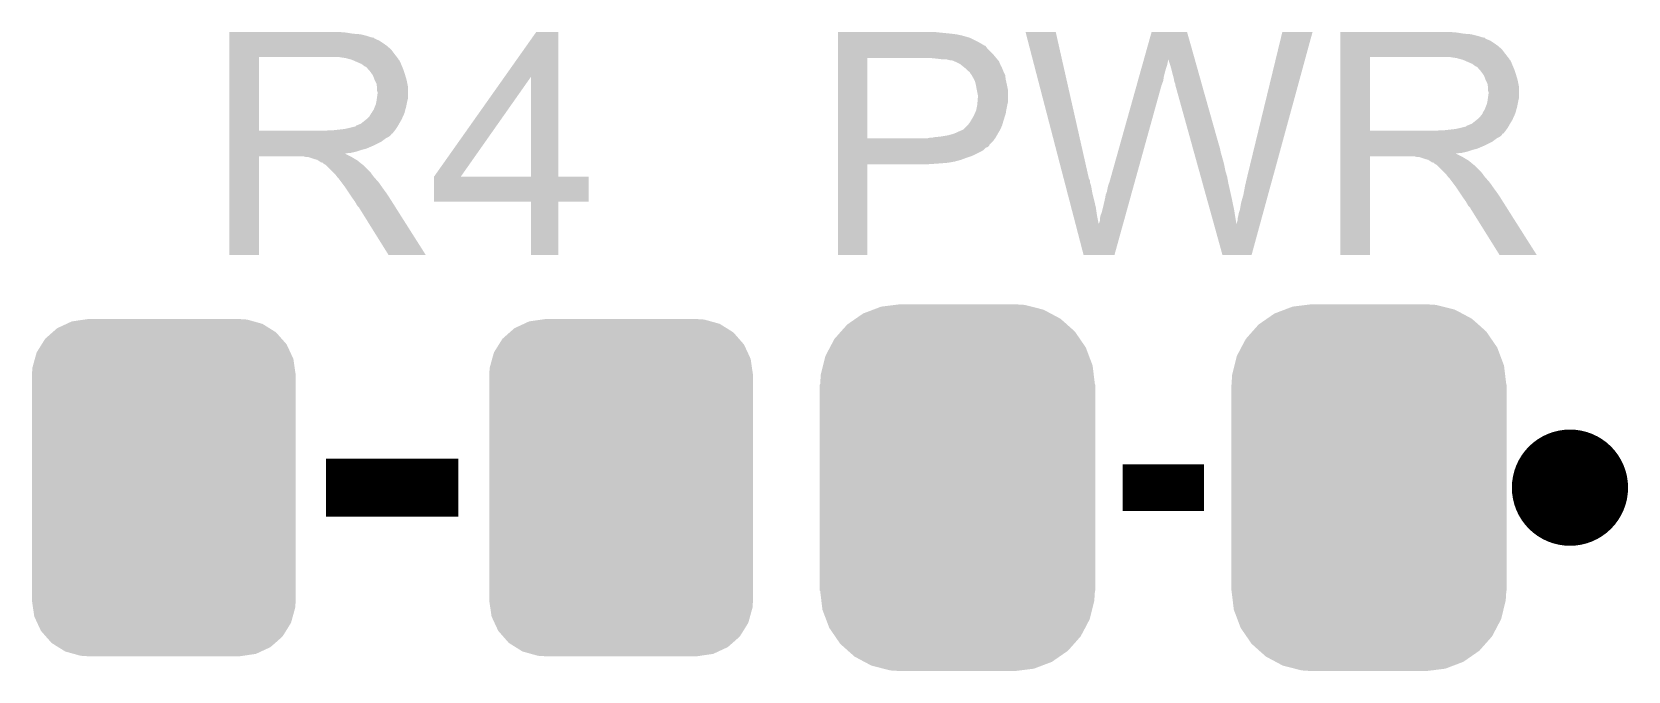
# Model space of a CAD drawing. Extents: x -0.05 to 0.95, y -0.15 to 2.1.
# Drawn here: x 0.4986 to 0.7733, y 0.0685 to 0.1784 of the extents above; entities that cross this region are included whole.
import ezdxf

# ---------------------------------------------------------------- set-up
doc = ezdxf.new("R2010")
doc.units = 0
doc.layers.get('0').update_dxf_attribs({"linetype": 'CONTINUOUS'})
doc.layers.add('BOOST_CLICK_V100A_GTO', color=14, linetype='CONTINUOUS')
doc.layers.add('BOOST_CLICK_V100A_GTS', color=12, linetype='CONTINUOUS')

# ---------------------------------------------------------------- blocks, each defined once
blk = doc.blocks.new('CUSTOM_76')
for points in [[(-0.01625, 0.02996), (-0.01451, 0.03062), (0.01604, 0.02996), (0.01479, 0.03062)], [(-0.01451, 0.03062), (-0.01315, 0.03114), (0.01479, 0.03062), (0.01274, 0.03114)], [(-0.01315, 0.03114), (-0.01076, 0.03144), (0.01274, 0.03114), (0.01157, 0.03144)], [(-0.01076, 0.03144), (-0.00985, 0.03155), (0.01157, 0.03144), (0.00985, 0.03155)], [(-0.02007, 0.02685), (-0.01898, 0.02807), (0.0202, 0.02685), (0.01884, 0.02807)], [(-0.01898, 0.02807), (-0.01755, 0.02906), (0.01884, 0.02807), (0.01772, 0.02906)], [(-0.01755, 0.02906), (-0.01625, 0.02996), (0.01772, 0.02906), (0.01604, 0.02996)], [(-0.02197, 0.02411), (-0.02119, 0.02558), (0.02208, 0.02411), (0.02107, 0.02558)], [(-0.02119, 0.02558), (-0.02007, 0.02685), (0.02107, 0.02558), (0.0202, 0.02685)], [(-0.02315, 0.021), (-0.02274, 0.02264), (0.02325, 0.021), (0.02263, 0.02264)], [(-0.02274, 0.02264), (-0.02197, 0.02411), (0.02263, 0.02264), (0.02208, 0.02411)], [(-0.02365, 0.0177), (-0.02354, 0.01942), (0.02365, 0.0177), (0.02344, 0.01942)], [(-0.02354, 0.01942), (-0.02315, 0.021), (0.02344, 0.01942), (0.02325, 0.021)], [(-0.0237, -0.0177), (-0.0237, 0.0177), (0.0237, -0.0177), (0.0237, 0.0177)], [(-0.02344, -0.01942), (-0.02365, -0.0177), (0.02354, -0.01942), (0.02365, -0.0177)], [(-0.02325, -0.021), (-0.02344, -0.01942), (0.02315, -0.021), (0.02354, -0.01942)], [(-0.02263, -0.02264), (-0.02325, -0.021), (0.02274, -0.02264), (0.02315, -0.021)], [(-0.02208, -0.02411), (-0.02263, -0.02264), (0.02197, -0.02411), (0.02274, -0.02264)], [(-0.02107, -0.02558), (-0.02208, -0.02411), (0.02119, -0.02558), (0.02197, -0.02411)], [(-0.0202, -0.02685), (-0.02107, -0.02558), (0.02007, -0.02685), (0.02119, -0.02558)], [(-0.01884, -0.02807), (-0.0202, -0.02685), (0.01898, -0.02807), (0.02007, -0.02685)], [(-0.01772, -0.02906), (-0.01884, -0.02807), (0.01755, -0.02906), (0.01898, -0.02807)], [(-0.01604, -0.02996), (-0.01772, -0.02906), (0.01625, -0.02996), (0.01755, -0.02906)], [(-0.01479, -0.03062), (-0.01604, -0.02996), (0.01451, -0.03062), (0.01625, -0.02996)], [(-0.01274, -0.03114), (-0.01479, -0.03062), (0.01315, -0.03114), (0.01451, -0.03062)], [(-0.01157, -0.03144), (-0.01274, -0.03114), (0.01076, -0.03144), (0.01315, -0.03114)], [(-0.00985, -0.03155), (-0.01157, -0.03144), (0.00985, -0.03155), (0.01076, -0.03144)]]:
    blk.add_solid(points)
blk = doc.blocks.new('CUSTOM_83')
for points in [[(-0.01834, 0.02744), (-0.01674, 0.02818), (0.01816, 0.02744), (0.01697, 0.02818)], [(-0.01674, 0.02818), (-0.01584, 0.0286), (0.01697, 0.02818), (0.01547, 0.0286)], [(-0.01584, 0.0286), (-0.01362, 0.02892), (0.01547, 0.0286), (0.01431, 0.02892)], [(-0.01362, 0.02892), (-0.0131, 0.029), (0.01431, 0.02892), (0.0131, 0.029)], [(-0.02103, 0.02464), (-0.02042, 0.02561), (0.02114, 0.02464), (0.02029, 0.02561)], [(-0.02042, 0.02561), (-0.01917, 0.02672), (0.02029, 0.02561), (0.01931, 0.02672)], [(-0.01917, 0.02672), (-0.01834, 0.02744), (0.01931, 0.02672), (0.01816, 0.02744)], [(-0.02262, 0.02061), (-0.0222, 0.02214), (0.02252, 0.02061), (0.0223, 0.02214)], [(-0.0222, 0.02214), (-0.02188, 0.02327), (0.0223, 0.02214), (0.02178, 0.02327)], [(-0.02188, 0.02327), (-0.02103, 0.02464), (0.02178, 0.02327), (0.02114, 0.02464)], [(-0.0227, 0.0194), (-0.02262, 0.02061), (0.0227, 0.0194), (0.02252, 0.02061)], [(-0.0227, -0.0194), (-0.0227, 0.0194), (0.0227, -0.0194), (0.0227, 0.0194)], [(-0.02252, -0.02061), (-0.0227, -0.0194), (0.02262, -0.02061), (0.0227, -0.0194)], [(-0.0223, -0.02214), (-0.02252, -0.02061), (0.0222, -0.02214), (0.02262, -0.02061)], [(-0.02178, -0.02327), (-0.0223, -0.02214), (0.02188, -0.02327), (0.0222, -0.02214)], [(-0.02114, -0.02464), (-0.02178, -0.02327), (0.02103, -0.02464), (0.02188, -0.02327)], [(-0.02029, -0.02561), (-0.02114, -0.02464), (0.02042, -0.02561), (0.02103, -0.02464)], [(-0.01931, -0.02672), (-0.02029, -0.02561), (0.01917, -0.02672), (0.02042, -0.02561)], [(-0.01816, -0.02744), (-0.01931, -0.02672), (0.01834, -0.02744), (0.01917, -0.02672)], [(-0.01697, -0.02818), (-0.01816, -0.02744), (0.01674, -0.02818), (0.01834, -0.02744)], [(-0.01547, -0.0286), (-0.01697, -0.02818), (0.01584, -0.0286), (0.01674, -0.02818)], [(-0.01431, -0.02892), (-0.01547, -0.0286), (0.01362, -0.02892), (0.01584, -0.0286)], [(-0.0131, -0.029), (-0.01431, -0.02892), (0.0131, -0.029), (0.01362, -0.02892)]]:
    blk.add_solid(points)

msp = doc.modelspace()

# ---------------------------------------------------------------- linework, layer by layer
at = {"layer": 'BOOST_CLICK_V100A_GTO', "const_width": 0.01}
msp.add_lwpolyline([(0.7583, 0.1, 1), (0.7683, 0.1, 1)], format="xyb", close=True, dxfattribs=at)
at = {"layer": 'BOOST_CLICK_V100A_GTO'}
for points, const_width in [([(0.5492, 0.1), (0.572, 0.1)], 0.01), ([(0.6863, 0.1), (0.7003, 0.1)], 0.008)]:
    msp.add_lwpolyline(points, dxfattribs=dict(at, const_width=const_width))
for points in [[(0.5326, 0.1783), (0.5326, 0.1784), (0.5526, 0.1783), (0.5514, 0.1784)], [(0.5326, 0.1781), (0.5326, 0.1783), (0.5538, 0.1781), (0.5526, 0.1783)], [(0.5326, 0.178), (0.5326, 0.1781), (0.5551, 0.178), (0.5538, 0.1781)], [(0.5326, 0.1777), (0.5326, 0.178), (0.5563, 0.1777), (0.5551, 0.178)], [(0.5326, 0.1775), (0.5326, 0.1777), (0.5569, 0.1775), (0.5563, 0.1777)], [(0.5326, 0.1774), (0.5326, 0.1775), (0.5574, 0.1774), (0.5569, 0.1775)], [(0.5326, 0.1773), (0.5326, 0.1774), (0.5575, 0.1773), (0.5575, 0.1774)], [(0.5326, 0.1774), (0.5326, 0.1774), (0.5575, 0.1774), (0.5574, 0.1774)], [(0.5326, 0.1771), (0.5326, 0.1773), (0.5579, 0.1771), (0.5575, 0.1773)], [(0.5326, 0.1769), (0.5326, 0.1771), (0.5584, 0.1769), (0.5579, 0.1771)], [(0.5326, 0.1765), (0.5326, 0.1769), (0.559, 0.1765), (0.5584, 0.1769)], [(0.5326, 0.176), (0.5326, 0.1765), (0.5597, 0.176), (0.559, 0.1765)], [(0.5326, 0.1754), (0.5326, 0.176), (0.5604, 0.1754), (0.5597, 0.176)], [(0.57996, 0.1707), (0.5854, 0.1784), (0.5892, 0.1707), (0.5892, 0.1784)], [(0.5854, 0.1784), (0.5854, 0.1784), (0.5892, 0.1784), (0.5854, 0.1784)], [(0.6373, 0.1783), (0.6373, 0.1784), (0.6548, 0.1783), (0.6539, 0.1784)], [(0.6373, 0.1781), (0.6373, 0.1783), (0.6568, 0.1781), (0.6548, 0.1783)], [(0.6373, 0.178), (0.6373, 0.1781), (0.6576, 0.178), (0.6568, 0.1781)], [(0.6373, 0.1779), (0.6373, 0.178), (0.6581, 0.1779), (0.6577, 0.178)], [(0.6373, 0.1778), (0.6373, 0.1779), (0.6586, 0.1778), (0.6581, 0.1779)], [(0.6373, 0.1774), (0.6373, 0.1778), (0.66, 0.1774), (0.6586, 0.1778)], [(0.6373, 0.1766), (0.6373, 0.1774), (0.6616, 0.1766), (0.66, 0.1774)], [(0.6373, 0.1762), (0.6373, 0.1766), (0.6623, 0.1762), (0.6616, 0.1766)], [(0.6373, 0.1761), (0.6373, 0.1762), (0.6624, 0.1761), (0.6623, 0.1762)], [(0.6373, 0.176), (0.6373, 0.1761), (0.6627, 0.176), (0.6624, 0.1761)], [(0.6373, 0.1756), (0.6373, 0.176), (0.663, 0.1756), (0.6627, 0.176)], [(0.67616, 0.1532), (0.6696, 0.1784), (0.6805, 0.1532), (0.6748, 0.1784)], [(0.6696, 0.1784), (0.6696, 0.1784), (0.6748, 0.1784), (0.6696, 0.1784)], [(0.68998, 0.1737), (0.6913, 0.1784), (0.69873, 0.1737), (0.6974, 0.1784)], [(0.6913, 0.1784), (0.6913, 0.1784), (0.6974, 0.1784), (0.6913, 0.1784)], [(0.7078, 0.1537), (0.7138, 0.1784), (0.71225, 0.1537), (0.719, 0.1784)], [(0.7138, 0.1784), (0.7138, 0.1784), (0.719, 0.1784), (0.7138, 0.1784)], [(0.7238, 0.1783), (0.7238, 0.1784), (0.7438, 0.1783), (0.7426, 0.1784)], [(0.7238, 0.1781), (0.7238, 0.1783), (0.745, 0.1781), (0.7438, 0.1783)], [(0.7238, 0.178), (0.7238, 0.1781), (0.7463, 0.178), (0.745, 0.1781)], [(0.7238, 0.1777), (0.7238, 0.178), (0.7475, 0.1777), (0.7463, 0.178)], [(0.7238, 0.1775), (0.7238, 0.1777), (0.7481, 0.1775), (0.7475, 0.1777)], [(0.7238, 0.1774), (0.7238, 0.1775), (0.7486, 0.1774), (0.7481, 0.1775)], [(0.7238, 0.1773), (0.7238, 0.1774), (0.7487, 0.1773), (0.7487, 0.1774)], [(0.7238, 0.1774), (0.7238, 0.1774), (0.7487, 0.1774), (0.7486, 0.1774)], [(0.7238, 0.1771), (0.7238, 0.1773), (0.7491, 0.1771), (0.7487, 0.1773)], [(0.7238, 0.1769), (0.7238, 0.1771), (0.7496, 0.1769), (0.7491, 0.1771)], [(0.7238, 0.1765), (0.7238, 0.1769), (0.7502, 0.1765), (0.7496, 0.1769)], [(0.7238, 0.176), (0.7238, 0.1765), (0.7509, 0.176), (0.7502, 0.1765)], [(0.7238, 0.1754), (0.7238, 0.176), (0.7516, 0.1754), (0.7509, 0.176)], [(0.5326, 0.1746), (0.5326, 0.1754), (0.561, 0.1746), (0.5604, 0.1754)], [(0.5326, 0.1741), (0.5326, 0.1746), (0.56139, 0.1741), (0.561, 0.1746)], [(0.5326, 0.1614), (0.5326, 0.1741), (0.5377, 0.1614), (0.5377, 0.1741)], [(0.5326, 0.1741), (0.5326, 0.1741), (0.5377, 0.1741), (0.5498, 0.1741)], [(0.5526, 0.1739), (0.5513, 0.1741), (0.56154, 0.1739), (0.56139, 0.1741)], [(0.55333, 0.1737), (0.5526, 0.1739), (0.5617, 0.1737), (0.56154, 0.1739)], [(0.5537, 0.1736), (0.55333, 0.1737), (0.5617, 0.1736), (0.5617, 0.1737)], [(0.5546, 0.1732), (0.5537, 0.1736), (0.562, 0.1732), (0.5618, 0.1736)], [(0.5537, 0.1736), (0.5537, 0.1736), (0.5618, 0.1736), (0.5617, 0.1736)], [(0.5553, 0.1729), (0.5546, 0.1732), (0.56212, 0.1729), (0.562, 0.1732)], [(0.6373, 0.1747), (0.6373, 0.1756), (0.6639, 0.1747), (0.663, 0.1756)], [(0.6373, 0.1741), (0.6373, 0.1747), (0.6644, 0.1741), (0.6639, 0.1747)], [(0.6373, 0.1739), (0.6373, 0.1741), (0.66457, 0.1739), (0.6644, 0.1741)], [(0.6373, 0.1601), (0.6373, 0.1739), (0.6424, 0.1601), (0.6424, 0.1739)], [(0.6373, 0.1739), (0.6373, 0.1739), (0.6424, 0.1739), (0.6534, 0.1739)], [(0.6544, 0.1738), (0.6534, 0.1739), (0.66466, 0.1738), (0.66457, 0.1739)], [(0.6552, 0.1737), (0.6544, 0.1738), (0.66474, 0.1737), (0.66466, 0.1738)], [(0.6567, 0.1735), (0.6559, 0.1737), (0.66491, 0.1735), (0.66474, 0.1737)], [(0.65723, 0.1734), (0.657, 0.1735), (0.665, 0.1734), (0.66491, 0.1735)], [(0.6577, 0.1732), (0.65723, 0.1734), (0.66509, 0.1732), (0.665, 0.1734)], [(0.6583, 0.1729), (0.6577, 0.1732), (0.66522, 0.1729), (0.66509, 0.1732)], [(0.68973, 0.1728), (0.68987, 0.1733), (0.694, 0.1728), (0.6941, 0.1733)], [(0.68987, 0.1733), (0.68995, 0.1736), (0.6941, 0.1733), (0.6941, 0.1736)], [(0.68995, 0.1736), (0.68998, 0.1737), (0.6941, 0.1736), (0.6942, 0.1737)], [(0.6942, 0.1736), (0.6942, 0.1737), (0.69875, 0.1736), (0.69873, 0.1737)], [(0.6945, 0.1727), (0.6942, 0.1736), (0.69901, 0.1727), (0.69875, 0.1736)], [(0.7238, 0.1746), (0.7238, 0.1754), (0.7522, 0.1746), (0.7516, 0.1754)], [(0.7238, 0.1741), (0.7238, 0.1746), (0.75259, 0.1741), (0.7522, 0.1746)], [(0.7238, 0.1614), (0.7238, 0.1741), (0.7289, 0.1614), (0.7289, 0.1741)], [(0.7238, 0.1741), (0.7238, 0.1741), (0.7289, 0.1741), (0.741, 0.1741)], [(0.7438, 0.1739), (0.7425, 0.1741), (0.75274, 0.1739), (0.75259, 0.1741)], [(0.74453, 0.1737), (0.7438, 0.1739), (0.7529, 0.1737), (0.75274, 0.1739)], [(0.7449, 0.1736), (0.74453, 0.1737), (0.7529, 0.1736), (0.7529, 0.1737)], [(0.7458, 0.1732), (0.7449, 0.1736), (0.7532, 0.1732), (0.753, 0.1736)], [(0.7449, 0.1736), (0.7449, 0.1736), (0.753, 0.1736), (0.7529, 0.1736)], [(0.7465, 0.1729), (0.7458, 0.1732), (0.75332, 0.1729), (0.7532, 0.1732)], [(0.55557, 0.1727), (0.5553, 0.1729), (0.5622, 0.1727), (0.56212, 0.1729)], [(0.5557, 0.1726), (0.55557, 0.1727), (0.56224, 0.1726), (0.5622, 0.1727)], [(0.556, 0.1724), (0.5557, 0.1726), (0.56233, 0.1724), (0.56224, 0.1726)], [(0.55645, 0.172), (0.5561, 0.1724), (0.5625, 0.172), (0.56233, 0.1724)], [(0.5568, 0.1716), (0.55645, 0.172), (0.56263, 0.1716), (0.5625, 0.172)], [(0.55716, 0.1711), (0.5568, 0.1716), (0.5628, 0.1711), (0.56263, 0.1716)], [(0.5573, 0.1709), (0.55716, 0.1711), (0.56286, 0.1709), (0.5628, 0.1711)], [(0.5576, 0.1701), (0.5573, 0.1709), (0.5631, 0.1701), (0.56286, 0.1709)], [(0.5678, 0.1535), (0.57996, 0.1707), (0.5724, 0.1535), (0.5845, 0.1707)], [(0.5845, 0.1535), (0.5845, 0.1707), (0.5892, 0.1535), (0.5892, 0.1707)], [(0.6588, 0.1725), (0.6583, 0.1729), (0.6654, 0.1725), (0.66522, 0.1729)], [(0.65893, 0.1724), (0.6588, 0.1725), (0.6655, 0.1724), (0.6654, 0.1725)], [(0.6593, 0.1721), (0.65893, 0.1724), (0.6656, 0.1721), (0.6655, 0.1724)], [(0.6597, 0.1717), (0.6593, 0.1721), (0.66576, 0.1717), (0.6656, 0.1721)], [(0.65985, 0.1716), (0.6597, 0.1717), (0.6658, 0.1716), (0.66576, 0.1717)], [(0.66, 0.1715), (0.65985, 0.1716), (0.66585, 0.1715), (0.6658, 0.1716)], [(0.6601, 0.1712), (0.66, 0.1715), (0.666, 0.1712), (0.66585, 0.1715)], [(0.66031, 0.171), (0.6602, 0.1712), (0.6661, 0.171), (0.666, 0.1712)], [(0.6606, 0.1705), (0.66031, 0.171), (0.66616, 0.1705), (0.6661, 0.171)], [(0.66075, 0.1702), (0.6606, 0.1705), (0.6662, 0.1702), (0.66616, 0.1705)], [(0.68894, 0.17), (0.68914, 0.1707), (0.6933, 0.17), (0.6934, 0.1707)], [(0.68914, 0.1707), (0.68936, 0.1715), (0.6934, 0.1707), (0.6936, 0.1715)], [(0.68936, 0.1715), (0.68956, 0.1722), (0.6936, 0.1715), (0.6938, 0.1722)], [(0.68956, 0.1722), (0.68973, 0.1728), (0.6938, 0.1722), (0.694, 0.1728)], [(0.6947, 0.172), (0.6945, 0.1727), (0.69921, 0.172), (0.69901, 0.1727)], [(0.6949, 0.1712), (0.6947, 0.172), (0.69943, 0.1712), (0.69921, 0.172)], [(0.6951, 0.1705), (0.6949, 0.1712), (0.69963, 0.1705), (0.69943, 0.1712)], [(0.6952, 0.1699), (0.6951, 0.1705), (0.6998, 0.1699), (0.69963, 0.1705)], [(0.74677, 0.1727), (0.7465, 0.1729), (0.7534, 0.1727), (0.75332, 0.1729)], [(0.7469, 0.1726), (0.74677, 0.1727), (0.75344, 0.1726), (0.7534, 0.1727)], [(0.7472, 0.1724), (0.7469, 0.1726), (0.75353, 0.1724), (0.75344, 0.1726)], [(0.74765, 0.172), (0.7473, 0.1724), (0.7537, 0.172), (0.75353, 0.1724)], [(0.748, 0.1716), (0.74765, 0.172), (0.75383, 0.1716), (0.7537, 0.172)], [(0.74836, 0.1711), (0.748, 0.1716), (0.754, 0.1711), (0.75383, 0.1716)], [(0.7485, 0.1709), (0.74836, 0.1711), (0.75406, 0.1709), (0.754, 0.1711)], [(0.7488, 0.1701), (0.7485, 0.1709), (0.7543, 0.1701), (0.75406, 0.1709)], [(0.5579, 0.1695), (0.5576, 0.1701), (0.56322, 0.1695), (0.5631, 0.1701)], [(0.55796, 0.1691), (0.5579, 0.1695), (0.5633, 0.1691), (0.56322, 0.1695)], [(0.558, 0.1688), (0.55796, 0.1691), (0.5633, 0.1688), (0.5633, 0.1691)], [(0.55796, 0.1669), (0.5581, 0.1679), (0.5633, 0.1669), (0.5633, 0.1679)], [(0.558, 0.1683), (0.558, 0.1688), (0.5633, 0.1683), (0.5633, 0.1688)], [(0.5581, 0.168), (0.558, 0.1683), (0.5633, 0.168), (0.5633, 0.1683)], [(0.5581, 0.1679), (0.5581, 0.168), (0.5633, 0.1679), (0.5633, 0.168)], [(0.6609, 0.1699), (0.66075, 0.1702), (0.66627, 0.1699), (0.6662, 0.1702)], [(0.66105, 0.1693), (0.6609, 0.1699), (0.6664, 0.1693), (0.66627, 0.1699)], [(0.6611, 0.1691), (0.66105, 0.1693), (0.66644, 0.1691), (0.6664, 0.1693)], [(0.6612, 0.1685), (0.6611, 0.1691), (0.66656, 0.1685), (0.66644, 0.1691)], [(0.66124, 0.1683), (0.6612, 0.1685), (0.6666, 0.1683), (0.66656, 0.1685)], [(0.6614, 0.1675), (0.66124, 0.1683), (0.6666, 0.1675), (0.6666, 0.1683)], [(0.684, 0.1524), (0.68872, 0.1692), (0.68834, 0.1524), (0.693, 0.1692)], [(0.68872, 0.1692), (0.68894, 0.17), (0.693, 0.1692), (0.6933, 0.17)], [(0.6953, 0.1696), (0.6952, 0.1699), (0.69988, 0.1696), (0.6998, 0.1699)], [(0.6954, 0.1694), (0.6953, 0.1696), (0.69994, 0.1694), (0.69988, 0.1696)], [(0.6954, 0.1692), (0.6954, 0.1694), (0.69999, 0.1692), (0.69994, 0.1694)], [(0.69826, 0.1589), (0.6954, 0.1692), (0.7029, 0.1589), (0.69999, 0.1692)], [(0.7491, 0.1695), (0.7488, 0.1701), (0.75442, 0.1695), (0.7543, 0.1701)], [(0.74916, 0.1691), (0.7491, 0.1695), (0.7545, 0.1691), (0.75442, 0.1695)], [(0.7492, 0.1688), (0.74916, 0.1691), (0.7545, 0.1688), (0.7545, 0.1691)], [(0.74916, 0.1669), (0.7493, 0.1679), (0.7545, 0.1669), (0.7545, 0.1679)], [(0.7492, 0.1683), (0.7492, 0.1688), (0.7545, 0.1683), (0.7545, 0.1688)], [(0.7493, 0.168), (0.7492, 0.1683), (0.7545, 0.168), (0.7545, 0.1683)], [(0.7493, 0.1679), (0.7493, 0.168), (0.7545, 0.1679), (0.7545, 0.168)], [(0.5572, 0.1647), (0.5574, 0.165), (0.56278, 0.1647), (0.56286, 0.165)], [(0.5574, 0.165), (0.5576, 0.1655), (0.56286, 0.165), (0.563, 0.1655)], [(0.5576, 0.1655), (0.5578, 0.166), (0.563, 0.1655), (0.5631, 0.166)], [(0.5578, 0.166), (0.5579, 0.1665), (0.5631, 0.166), (0.5632, 0.1665)], [(0.5579, 0.1665), (0.55796, 0.1669), (0.5632, 0.1665), (0.5633, 0.1669)], [(0.66088, 0.1644), (0.6611, 0.1649), (0.6662, 0.1644), (0.66628, 0.1649)], [(0.6611, 0.1649), (0.66112, 0.165), (0.66628, 0.1649), (0.6663, 0.165)], [(0.66112, 0.165), (0.6613, 0.1659), (0.6663, 0.165), (0.66648, 0.1659)], [(0.6613, 0.1659), (0.66131, 0.166), (0.66648, 0.1659), (0.6665, 0.166)], [(0.66131, 0.166), (0.66134, 0.1664), (0.6665, 0.166), (0.6666, 0.1664)], [(0.66134, 0.1664), (0.6614, 0.1671), (0.6666, 0.1664), (0.6666, 0.1671)], [(0.6614, 0.1671), (0.6614, 0.1675), (0.6666, 0.1671), (0.6666, 0.1675)], [(0.7484, 0.1647), (0.7486, 0.165), (0.75398, 0.1647), (0.75406, 0.165)], [(0.7486, 0.165), (0.7488, 0.1655), (0.75406, 0.165), (0.7542, 0.1655)], [(0.7488, 0.1655), (0.749, 0.166), (0.7542, 0.1655), (0.7543, 0.166)], [(0.749, 0.166), (0.7491, 0.1665), (0.7543, 0.166), (0.7544, 0.1665)], [(0.7491, 0.1665), (0.74916, 0.1669), (0.7544, 0.1665), (0.7545, 0.1669)], [(0.5533, 0.1619), (0.5541, 0.1621), (0.56137, 0.1619), (0.5615, 0.1621)], [(0.5542, 0.1621), (0.5544, 0.1623), (0.5615, 0.1621), (0.56162, 0.1623)], [(0.5544, 0.1623), (0.5547, 0.1624), (0.56162, 0.1623), (0.56168, 0.1624)], [(0.5547, 0.1624), (0.5552, 0.1626), (0.56168, 0.1624), (0.56179, 0.1626)], [(0.5552, 0.1626), (0.55607, 0.1633), (0.56179, 0.1626), (0.5622, 0.1633)], [(0.55607, 0.1633), (0.5562, 0.1634), (0.5622, 0.1633), (0.56225, 0.1634)], [(0.5562, 0.1634), (0.5567, 0.1639), (0.56225, 0.1634), (0.56247, 0.1639)], [(0.5567, 0.1639), (0.557, 0.1644), (0.56247, 0.1639), (0.5627, 0.1644)], [(0.557, 0.1644), (0.5571, 0.1645), (0.5627, 0.1644), (0.56273, 0.1645)], [(0.5571, 0.1645), (0.5572, 0.1647), (0.56273, 0.1645), (0.56278, 0.1647)], [(0.659, 0.1617), (0.6596, 0.1623), (0.6653, 0.1617), (0.66556, 0.1623)], [(0.6596, 0.1623), (0.65968, 0.1624), (0.66556, 0.1623), (0.6656, 0.1624)], [(0.65968, 0.1624), (0.66, 0.1628), (0.6656, 0.1624), (0.66571, 0.1628)], [(0.66, 0.1628), (0.66018, 0.1631), (0.66571, 0.1628), (0.6658, 0.1631)], [(0.66018, 0.1631), (0.6603, 0.1633), (0.6658, 0.1631), (0.66586, 0.1633)], [(0.6603, 0.1633), (0.6607, 0.164), (0.66586, 0.1633), (0.66608, 0.164)], [(0.6607, 0.164), (0.66088, 0.1644), (0.66608, 0.164), (0.6662, 0.1644)], [(0.7445, 0.1619), (0.7453, 0.1621), (0.75257, 0.1619), (0.7527, 0.1621)], [(0.7454, 0.1621), (0.7456, 0.1623), (0.7527, 0.1621), (0.75282, 0.1623)], [(0.7456, 0.1623), (0.7459, 0.1624), (0.75282, 0.1623), (0.75287, 0.1624)], [(0.7459, 0.1624), (0.7464, 0.1626), (0.75287, 0.1624), (0.75299, 0.1626)], [(0.7464, 0.1626), (0.74728, 0.1633), (0.75299, 0.1626), (0.7534, 0.1633)], [(0.74728, 0.1633), (0.7474, 0.1634), (0.7534, 0.1633), (0.75345, 0.1634)], [(0.7474, 0.1634), (0.7479, 0.1639), (0.75345, 0.1634), (0.75367, 0.1639)], [(0.7479, 0.1639), (0.7483, 0.1644), (0.75367, 0.1639), (0.7539, 0.1644)], [(0.7483, 0.1645), (0.7484, 0.1647), (0.75393, 0.1645), (0.75398, 0.1647)], [(0.7483, 0.1644), (0.7483, 0.1645), (0.7539, 0.1644), (0.75393, 0.1645)], [(0.5326, 0.161), (0.5326, 0.1614), (0.5607, 0.161), (0.56102, 0.1614)], [(0.5326, 0.1614), (0.5326, 0.1614), (0.5492, 0.1614), (0.5377, 0.1614)], [(0.5326, 0.1609), (0.5326, 0.161), (0.5606, 0.1609), (0.5607, 0.161)], [(0.5326, 0.1607), (0.5326, 0.1609), (0.5604, 0.1607), (0.5605, 0.1609)], [(0.5326, 0.1609), (0.5326, 0.1609), (0.5605, 0.1609), (0.5606, 0.1609)], [(0.5326, 0.1605), (0.5326, 0.1607), (0.5602, 0.1605), (0.5604, 0.1607)], [(0.5326, 0.1603), (0.5326, 0.1605), (0.5599, 0.1603), (0.5602, 0.1605)], [(0.5326, 0.1601), (0.5326, 0.1603), (0.5595, 0.1601), (0.5599, 0.1603)], [(0.5326, 0.1595), (0.5326, 0.1601), (0.5587, 0.1595), (0.5595, 0.1601)], [(0.5326, 0.1589), (0.5326, 0.1595), (0.5575, 0.1589), (0.5587, 0.1595)], [(0.5492, 0.1614), (0.5498, 0.1615), (0.56102, 0.1614), (0.5611, 0.1615)], [(0.5506, 0.1615), (0.5524, 0.1617), (0.5611, 0.1615), (0.56123, 0.1617)], [(0.5524, 0.1617), (0.5533, 0.1619), (0.56123, 0.1617), (0.56137, 0.1619)], [(0.6373, 0.1596), (0.6373, 0.1601), (0.664, 0.1596), (0.66436, 0.1601)], [(0.6373, 0.1601), (0.6373, 0.1601), (0.6527, 0.1601), (0.6424, 0.1601)], [(0.6373, 0.159), (0.6373, 0.1596), (0.6634, 0.159), (0.664, 0.1596)], [(0.6527, 0.1601), (0.6531, 0.1602), (0.66436, 0.1601), (0.66443, 0.1602)], [(0.6535, 0.1602), (0.654, 0.1603), (0.66443, 0.1602), (0.6645, 0.1603)], [(0.654, 0.1603), (0.655, 0.1604), (0.6645, 0.1603), (0.66456, 0.1604)], [(0.655, 0.1604), (0.6562, 0.1606), (0.66456, 0.1604), (0.66467, 0.1606)], [(0.6562, 0.1606), (0.6573, 0.1609), (0.66467, 0.1606), (0.66484, 0.1609)], [(0.6573, 0.1609), (0.6584, 0.1614), (0.66484, 0.1609), (0.66513, 0.1614)], [(0.6584, 0.1614), (0.6589, 0.1616), (0.66513, 0.1614), (0.66524, 0.1616)], [(0.6589, 0.1616), (0.659, 0.1617), (0.66524, 0.1616), (0.6653, 0.1617)], [(0.7238, 0.161), (0.7238, 0.1614), (0.7519, 0.161), (0.75222, 0.1614)], [(0.7238, 0.1614), (0.7238, 0.1614), (0.7404, 0.1614), (0.7289, 0.1614)], [(0.7238, 0.1609), (0.7238, 0.161), (0.7518, 0.1609), (0.7519, 0.161)], [(0.7238, 0.1607), (0.7238, 0.1609), (0.7516, 0.1607), (0.7517, 0.1609)], [(0.7238, 0.1609), (0.7238, 0.1609), (0.7517, 0.1609), (0.7518, 0.1609)], [(0.7238, 0.1605), (0.7238, 0.1607), (0.7514, 0.1605), (0.7516, 0.1607)], [(0.7238, 0.1603), (0.7238, 0.1605), (0.7511, 0.1603), (0.7514, 0.1605)], [(0.7238, 0.1601), (0.7238, 0.1603), (0.7507, 0.1601), (0.7511, 0.1603)], [(0.7238, 0.1595), (0.7238, 0.1601), (0.7499, 0.1595), (0.7507, 0.1601)], [(0.7238, 0.1589), (0.7238, 0.1595), (0.7487, 0.1589), (0.7499, 0.1595)], [(0.7404, 0.1614), (0.741, 0.1615), (0.75222, 0.1614), (0.7523, 0.1615)], [(0.7418, 0.1615), (0.7436, 0.1617), (0.7523, 0.1615), (0.75243, 0.1617)], [(0.7436, 0.1617), (0.7445, 0.1619), (0.75243, 0.1617), (0.75257, 0.1619)], [(0.5326, 0.1583), (0.5326, 0.1589), (0.5561, 0.1583), (0.5575, 0.1589)], [(0.5326, 0.1581), (0.5326, 0.1583), (0.5553, 0.1581), (0.5561, 0.1583)], [(0.5326, 0.1578), (0.5326, 0.1581), (0.5544, 0.1578), (0.5553, 0.1581)], [(0.5326, 0.1576), (0.5326, 0.1578), (0.5535, 0.1576), (0.5544, 0.1578)], [(0.5326, 0.1575), (0.5326, 0.1576), (0.5525, 0.1575), (0.5535, 0.1576)], [(0.5326, 0.1574), (0.5326, 0.1575), (0.5526, 0.1574), (0.5525, 0.1575)], [(0.5326, 0.157), (0.5326, 0.1574), (0.5534, 0.157), (0.5526, 0.1574)], [(0.5326, 0.14), (0.5326, 0.157), (0.5377, 0.14), (0.5377, 0.157)], [(0.5326, 0.157), (0.5326, 0.157), (0.5377, 0.157), (0.5453, 0.157)], [(0.5457, 0.1569), (0.5453, 0.157), (0.5536, 0.1569), (0.5534, 0.157)], [(0.5463, 0.1568), (0.5462, 0.1569), (0.55377, 0.1568), (0.5536, 0.1569)], [(0.5473, 0.1565), (0.5464, 0.1568), (0.55427, 0.1565), (0.55377, 0.1568)], [(0.6373, 0.1589), (0.6373, 0.159), (0.6634, 0.1589), (0.6634, 0.159)], [(0.6373, 0.1586), (0.6373, 0.1589), (0.6631, 0.1586), (0.6634, 0.1589)], [(0.6373, 0.1585), (0.6373, 0.1586), (0.6628, 0.1585), (0.6631, 0.1586)], [(0.6373, 0.1582), (0.6373, 0.1585), (0.6625, 0.1582), (0.6628, 0.1585)], [(0.6373, 0.1579), (0.6373, 0.1582), (0.6621, 0.1579), (0.6625, 0.1582)], [(0.6373, 0.1573), (0.6373, 0.1579), (0.6609, 0.1573), (0.6621, 0.1579)], [(0.6373, 0.157), (0.6373, 0.1573), (0.6602, 0.157), (0.6609, 0.1573)], [(0.6373, 0.1567), (0.6373, 0.157), (0.6593, 0.1567), (0.6602, 0.157)], [(0.6373, 0.1564), (0.6373, 0.1567), (0.6585, 0.1564), (0.6593, 0.1567)], [(0.69834, 0.1586), (0.69826, 0.1589), (0.703, 0.1586), (0.7029, 0.1589)], [(0.69845, 0.1582), (0.69834, 0.1586), (0.7031, 0.1582), (0.703, 0.1586)], [(0.69859, 0.1577), (0.69845, 0.1582), (0.7032, 0.1577), (0.7031, 0.1582)], [(0.69898, 0.1563), (0.69859, 0.1577), (0.7036, 0.1563), (0.7032, 0.1577)], [(0.7238, 0.1583), (0.7238, 0.1589), (0.7473, 0.1583), (0.7487, 0.1589)], [(0.7238, 0.1581), (0.7238, 0.1583), (0.7465, 0.1581), (0.7473, 0.1583)], [(0.7238, 0.1578), (0.7238, 0.1581), (0.7456, 0.1578), (0.7465, 0.1581)], [(0.7238, 0.1576), (0.7238, 0.1578), (0.7447, 0.1576), (0.7456, 0.1578)], [(0.7238, 0.1575), (0.7238, 0.1576), (0.7437, 0.1575), (0.7447, 0.1576)], [(0.7238, 0.1574), (0.7238, 0.1575), (0.7438, 0.1574), (0.7437, 0.1575)], [(0.7238, 0.157), (0.7238, 0.1574), (0.7446, 0.157), (0.7438, 0.1574)], [(0.7238, 0.14), (0.7238, 0.157), (0.7289, 0.14), (0.7289, 0.157)], [(0.7238, 0.157), (0.7238, 0.157), (0.7289, 0.157), (0.7365, 0.157)], [(0.7369, 0.1569), (0.7365, 0.157), (0.7448, 0.1569), (0.7446, 0.157)], [(0.7375, 0.1568), (0.7374, 0.1569), (0.74497, 0.1568), (0.7448, 0.1569)], [(0.7385, 0.1565), (0.7376, 0.1568), (0.74547, 0.1565), (0.74497, 0.1568)], [(0.5477, 0.1564), (0.5473, 0.1565), (0.55443, 0.1564), (0.55427, 0.1565)], [(0.54785, 0.1563), (0.5477, 0.1564), (0.5546, 0.1563), (0.55443, 0.1564)], [(0.5483, 0.156), (0.54785, 0.1563), (0.55497, 0.156), (0.5546, 0.1563)], [(0.5486, 0.1559), (0.5483, 0.156), (0.5551, 0.1559), (0.55497, 0.156)], [(0.5487, 0.1558), (0.5487, 0.1559), (0.55522, 0.1558), (0.5551, 0.1559)], [(0.5492, 0.1555), (0.5487, 0.1558), (0.5556, 0.1555), (0.55522, 0.1558)], [(0.5505, 0.1542), (0.5492, 0.1555), (0.5569, 0.1542), (0.5556, 0.1555)], [(0.5508, 0.1539), (0.5505, 0.1542), (0.55712, 0.1539), (0.5569, 0.1542)], [(0.5511, 0.1535), (0.5508, 0.1539), (0.55742, 0.1535), (0.55712, 0.1539)], [(0.6373, 0.1561), (0.6373, 0.1564), (0.6574, 0.1561), (0.6585, 0.1564)], [(0.6373, 0.1559), (0.6373, 0.1561), (0.6563, 0.1559), (0.6574, 0.1561)], [(0.6373, 0.1558), (0.6373, 0.1559), (0.6551, 0.1558), (0.6563, 0.1559)], [(0.6373, 0.1557), (0.6373, 0.1558), (0.6537, 0.1557), (0.6551, 0.1558)], [(0.6373, 0.1556), (0.6373, 0.1557), (0.6522, 0.1556), (0.6537, 0.1557)], [(0.6373, 0.14), (0.6373, 0.1556), (0.6424, 0.14), (0.6424, 0.1556)], [(0.6373, 0.1556), (0.6373, 0.1556), (0.6424, 0.1556), (0.6522, 0.1556)], [(0.6992, 0.1555), (0.69898, 0.1563), (0.7038, 0.1555), (0.7036, 0.1563)], [(0.69948, 0.1545), (0.6992, 0.1555), (0.704, 0.1545), (0.7038, 0.1555)], [(0.69976, 0.1535), (0.69948, 0.1545), (0.7043, 0.1535), (0.704, 0.1545)], [(0.7389, 0.1564), (0.7385, 0.1565), (0.74563, 0.1564), (0.74547, 0.1565)], [(0.73905, 0.1563), (0.7389, 0.1564), (0.7458, 0.1563), (0.74563, 0.1564)], [(0.7395, 0.156), (0.73905, 0.1563), (0.74618, 0.156), (0.7458, 0.1563)], [(0.7398, 0.1559), (0.7395, 0.156), (0.7463, 0.1559), (0.74618, 0.156)], [(0.7399, 0.1558), (0.7399, 0.1559), (0.74642, 0.1558), (0.7463, 0.1559)], [(0.7404, 0.1555), (0.7399, 0.1558), (0.7468, 0.1555), (0.74642, 0.1558)], [(0.7417, 0.1542), (0.7404, 0.1555), (0.7481, 0.1542), (0.7468, 0.1555)], [(0.742, 0.1539), (0.7417, 0.1542), (0.74833, 0.1539), (0.7481, 0.1542)], [(0.7423, 0.1535), (0.742, 0.1539), (0.74862, 0.1535), (0.74833, 0.1539)], [(0.5512, 0.1534), (0.5511, 0.1535), (0.5575, 0.1534), (0.55742, 0.1535)], [(0.5513, 0.1533), (0.5512, 0.1534), (0.55759, 0.1533), (0.5575, 0.1534)], [(0.5519, 0.1525), (0.5513, 0.1533), (0.5583, 0.1525), (0.55759, 0.1533)], [(0.5525, 0.1517), (0.5519, 0.1525), (0.55886, 0.1517), (0.5583, 0.1525)], [(0.55263, 0.1515), (0.5525, 0.1517), (0.559, 0.1515), (0.55886, 0.1517)], [(0.55337, 0.1504), (0.55263, 0.1515), (0.5598, 0.1504), (0.559, 0.1515)], [(0.5678, 0.1492), (0.5678, 0.1535), (0.5944, 0.1492), (0.5944, 0.1535)], [(0.5678, 0.1535), (0.5678, 0.1535), (0.5944, 0.1535), (0.5892, 0.1535)], [(0.5678, 0.1535), (0.5678, 0.1535), (0.5845, 0.1535), (0.58248, 0.1535)], [(0.5678, 0.1535), (0.5678, 0.1535), (0.58248, 0.1535), (0.5724, 0.1535)], [(0.67627, 0.1528), (0.67616, 0.1532), (0.6807, 0.1528), (0.6805, 0.1532)], [(0.67635, 0.1525), (0.67627, 0.1528), (0.6807, 0.1525), (0.6807, 0.1528)], [(0.67642, 0.1522), (0.67635, 0.1525), (0.6808, 0.1522), (0.6807, 0.1525)], [(0.67653, 0.1518), (0.67642, 0.1522), (0.6809, 0.1518), (0.6808, 0.1522)], [(0.67666, 0.1513), (0.67653, 0.1518), (0.681, 0.1513), (0.6809, 0.1518)], [(0.67681, 0.1507), (0.67666, 0.1513), (0.6811, 0.1507), (0.681, 0.1513)], [(0.6836, 0.1509), (0.6838, 0.1519), (0.68792, 0.1509), (0.6882, 0.1519)], [(0.6838, 0.1519), (0.6839, 0.1522), (0.6882, 0.1519), (0.68828, 0.1522)], [(0.6839, 0.1522), (0.684, 0.1524), (0.68828, 0.1522), (0.68834, 0.1524)], [(0.70006, 0.1524), (0.69976, 0.1535), (0.7045, 0.1524), (0.7043, 0.1535)], [(0.70067, 0.1502), (0.70006, 0.1524), (0.705, 0.1502), (0.7045, 0.1524)], [(0.7071, 0.1504), (0.7074, 0.152), (0.71134, 0.1504), (0.71178, 0.152)], [(0.7074, 0.152), (0.7078, 0.1537), (0.71178, 0.152), (0.71225, 0.1537)], [(0.7424, 0.1534), (0.7423, 0.1535), (0.7487, 0.1534), (0.74862, 0.1535)], [(0.7425, 0.1533), (0.7424, 0.1534), (0.74879, 0.1533), (0.7487, 0.1534)], [(0.7431, 0.1525), (0.7425, 0.1533), (0.7495, 0.1525), (0.74879, 0.1533)], [(0.7437, 0.1517), (0.7431, 0.1525), (0.75006, 0.1517), (0.7495, 0.1525)], [(0.74383, 0.1515), (0.7437, 0.1517), (0.7502, 0.1515), (0.75006, 0.1517)], [(0.74457, 0.1504), (0.74383, 0.1515), (0.751, 0.1504), (0.7502, 0.1515)], [(0.5537, 0.1499), (0.55337, 0.1504), (0.56012, 0.1499), (0.5598, 0.1504)], [(0.5542, 0.1492), (0.5537, 0.1499), (0.56056, 0.1492), (0.56012, 0.1499)], [(0.5546, 0.1485), (0.5542, 0.1492), (0.56101, 0.1485), (0.56056, 0.1492)], [(0.5549, 0.1482), (0.5546, 0.1485), (0.5612, 0.1482), (0.56101, 0.1485)], [(0.5845, 0.14), (0.5845, 0.1492), (0.5892, 0.14), (0.5892, 0.1492)], [(0.5845, 0.1492), (0.5845, 0.1492), (0.5892, 0.1492), (0.5944, 0.1492)], [(0.67713, 0.1495), (0.67681, 0.1507), (0.6814, 0.1495), (0.6811, 0.1507)], [(0.67746, 0.1482), (0.67713, 0.1495), (0.6817, 0.1482), (0.6814, 0.1495)], [(0.6827, 0.1473), (0.683, 0.1485), (0.68692, 0.1473), (0.68726, 0.1485)], [(0.683, 0.1485), (0.6833, 0.1498), (0.68726, 0.1485), (0.68762, 0.1498)], [(0.6833, 0.1498), (0.6834, 0.1504), (0.68762, 0.1498), (0.68778, 0.1504)], [(0.6834, 0.1504), (0.6836, 0.1509), (0.68778, 0.1504), (0.68792, 0.1509)], [(0.70134, 0.1478), (0.70067, 0.1502), (0.7055, 0.1478), (0.705, 0.1502)], [(0.7065, 0.1478), (0.7067, 0.149), (0.71063, 0.1478), (0.71096, 0.149)], [(0.7067, 0.149), (0.7071, 0.1504), (0.71096, 0.149), (0.71134, 0.1504)], [(0.7449, 0.1499), (0.74457, 0.1504), (0.75132, 0.1499), (0.751, 0.1504)], [(0.7454, 0.1492), (0.7449, 0.1499), (0.75176, 0.1492), (0.75132, 0.1499)], [(0.7458, 0.1485), (0.7454, 0.1492), (0.75221, 0.1485), (0.75176, 0.1492)], [(0.7461, 0.1482), (0.7458, 0.1485), (0.7524, 0.1482), (0.75221, 0.1485)], [(0.555, 0.148), (0.5549, 0.1482), (0.56132, 0.148), (0.5612, 0.1482)], [(0.56, 0.14), (0.555, 0.148), (0.5664, 0.14), (0.56132, 0.148)], [(0.67783, 0.1468), (0.67746, 0.1482), (0.6819, 0.1468), (0.6817, 0.1482)], [(0.67822, 0.14531), (0.67783, 0.1468), (0.6822, 0.14531), (0.6819, 0.1468)], [(0.6822, 0.1454), (0.6823, 0.1456), (0.6864, 0.1454), (0.68645, 0.1456)], [(0.6823, 0.1456), (0.6824, 0.1459), (0.68645, 0.1456), (0.68654, 0.1459)], [(0.6824, 0.1463), (0.6825, 0.1468), (0.68665, 0.1463), (0.68679, 0.1468)], [(0.6824, 0.1459), (0.6824, 0.1463), (0.68654, 0.1459), (0.68665, 0.1463)], [(0.6825, 0.1468), (0.6827, 0.1473), (0.68679, 0.1468), (0.68692, 0.1473)], [(0.70203, 0.14532), (0.70134, 0.1478), (0.7059, 0.14532), (0.7055, 0.1478)], [(0.706, 0.1457), (0.7061, 0.146), (0.71006, 0.1457), (0.71014, 0.146)], [(0.706, 0.1455), (0.706, 0.1457), (0.71, 0.1455), (0.71006, 0.1457)], [(0.7061, 0.1463), (0.7062, 0.1467), (0.71022, 0.1463), (0.71033, 0.1467)], [(0.7061, 0.146), (0.7061, 0.1463), (0.71014, 0.146), (0.71022, 0.1463)], [(0.7062, 0.1467), (0.7063, 0.1472), (0.71033, 0.1467), (0.71047, 0.1472)], [(0.7063, 0.1472), (0.7065, 0.1478), (0.71047, 0.1472), (0.71063, 0.1478)], [(0.7462, 0.148), (0.7461, 0.1482), (0.75252, 0.148), (0.7524, 0.1482)], [(0.7512, 0.14), (0.7462, 0.148), (0.7576, 0.14), (0.75252, 0.148)], [(0.6796, 0.14), (0.67822, 0.14531), (0.6849, 0.14), (0.68637, 0.14531)], [(0.6822, 0.14531), (0.6822, 0.1454), (0.68637, 0.14531), (0.6864, 0.1454)], [(0.7035, 0.14), (0.70203, 0.14532), (0.7085, 0.14), (0.70995, 0.14532)], [(0.7059, 0.1454), (0.706, 0.1455), (0.70998, 0.1454), (0.71, 0.1455)], [(0.7059, 0.14532), (0.7059, 0.1454), (0.70995, 0.14532), (0.70998, 0.1454)], [(0.5664, 0.14), (0.5664, 0.14), (0.5664, 0.14), (0.56, 0.14)], [(0.7576, 0.14), (0.7576, 0.14), (0.7576, 0.14), (0.7512, 0.14)]]:
    msp.add_solid(points, dxfattribs=at)

# ---------------------------------------------------------------- block references
at = {"layer": 'BOOST_CLICK_V100A_GTS'}
for name, p in [('CUSTOM_76', (0.6579, 0.1)), ('CUSTOM_76', (0.7287, 0.1)), ('CUSTOM_83', (0.5213, 0.1)), ('CUSTOM_83', (0.6, 0.1))]:
    msp.add_blockref(name, p, dxfattribs=at)

doc.saveas('drawing.dxf')
